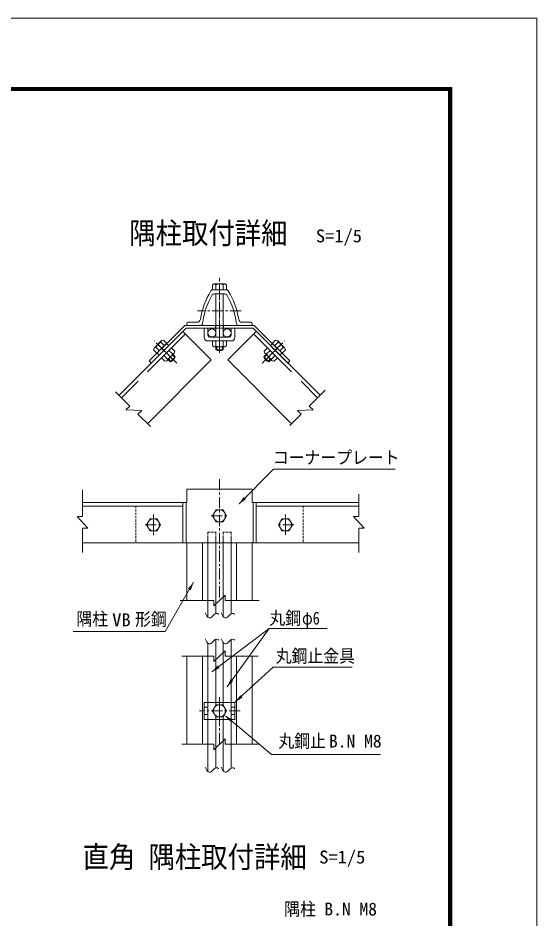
# Model space of a CAD drawing. Units: millimetres, scale not verified, with parts at other scales. Extents: x -4455 to 4455, y -3150 to 3150.
# Drawn here: x 2712 to 4455, y 124 to 3150 of the extents above; entities that cross this region are included whole.
import ezdxf
from ezdxf.enums import TextEntityAlignment as Align

# ---------------------------------------------------------------- set-up
doc = ezdxf.new("R2010")
doc.units = ezdxf.units.MM
doc.header["$LTSCALE"] = 30
for name, pattern in [('DASHED', [7.5, 6, -1.5]), ('USER1', [2, 1.25, -0.25, 0.25, -0.25]), ('USER2', [0.375, 0.25, -0.125]), ('USER3', [4.7625, 3.175, -1.5875])]:
    doc.linetypes.add(name, pattern=pattern)
doc.layers.add('0-4_7詳細', color=7, linetype='Continuous', lineweight=18)
doc.layers.add('0-E_D-TTL', color=7, linetype='Continuous', lineweight=9)
doc.styles.add('ＭＳ ゴシック', font='')
doc.styles.get('ＭＳ ゴシック').set_extended_font_data('MS Gothic')

msp = doc.modelspace()

# ---------------------------------------------------------------- linework, layer by layer
at = {"layer": '0-4_7詳細', "color": 1, "linetype": 'USER1'}
for p, q in [((3388.86, 2025.44), (3388.86, 2277.22)), ((3388.86, 2255.91), (3388.86, 2097.33)), ((3388.86, 2240.69), (3388.86, 2109.07)), ((3388.86, 2193.71), (3388.86, 2046.39)), ((3461.4, 2166.84), (3314.68, 2166.84)), ((3388.86, 2178.62), (3388.86, 2046.39)), ((3388.86, 2089.56), (3388.86, 2055.17)), ((3245.43, 1990.73), (3170.44, 2065.71)), ((3532.29, 1990.73), (3607.28, 2065.71)), ((3219.84, 2016.32), (3178.67, 2057.49)), ((3557.88, 2016.32), (3599.05, 2057.49)), ((3557.88, 2016.32), (3599.05, 2057.49)), ((3388.86, 1601.52), (3388.86, 1193.52)), ((3610.34, 1413.94), (3610.34, 1483.33)), ((3167.38, 1482.32), (3167.38, 1412.93)), ((3167.38, 1472.09), (3167.38, 1424.26)), ((3360.3, 1478.18), (3417.42, 1478.18)), ((3610.34, 1424.17), (3610.34, 1472)), ((3138.82, 1448.13), (3195.94, 1448.13)), ((3638.9, 1448.13), (3581.78, 1448.13)), ((3388.86, 869.66), (3388.86, 710.81)), ((3388.86, 861.39), (3388.86, 784.82)), ((3458.4, 823.26), (3321.05, 823.26))]:
    msp.add_line(p, q, dxfattribs=at)
at = {"layer": '0-4_7詳細', "lineweight": 9}
for p, q in [((3371.22, 2257.09), (3365.34, 2253.7)), ((3365.34, 2253.7), (3365.34, 2237.89)), ((3371.22, 2257.09), (3406.5, 2257.09)), ((3376.86, 2253.7), (3376.86, 2237.89)), ((3400.86, 2253.7), (3400.86, 2237.89)), ((3406.5, 2257.09), (3412.38, 2253.7)), ((3412.38, 2253.7), (3412.38, 2237.89)), ((3365.34, 2237.89), (3412.38, 2237.89)), ((3388.86, 2237.89), (3366.36, 2237.89)), ((3388.86, 2224.39), (3371.06, 2224.39)), ((3376.86, 2224.39), (3376.86, 2078.29)), ((3388.86, 2237.89), (3411.35, 2237.89)), ((3388.86, 2224.39), (3406.66, 2224.39)), ((3400.86, 2224.39), (3400.86, 2078.29)), ((3279.36, 2123.89), (3279.36, 2117.89)), ((3312.59, 2128.39), (3283.86, 2128.39)), ((3465.13, 2128.39), (3493.86, 2128.39)), ((3498.36, 2123.89), (3498.36, 2117.89)), ((3276.36, 2108.29), (3051.24, 1883.17)), ((3272.38, 2117.89), (3152.9, 1998.41)), ((3276.36, 2108.29), (3159.69, 1991.62)), ((3361.21, 2002.22), (3265.75, 2097.68)), ((3505.34, 2117.89), (3272.38, 2117.89)), ((3501.36, 2108.29), (3276.36, 2108.29)), ((3324.59, 2117.89), (3279.36, 2117.89)), ((3416.51, 2002.22), (3511.97, 2097.68)), ((3453.13, 2117.89), (3498.36, 2117.89)), ((3501.36, 2108.29), (3726.48, 1883.17)), ((3501.36, 2108.29), (3618.03, 1991.62)), ((3505.34, 2117.89), (3624.82, 1998.41)), ((3194.22, 2066.88), (3169.28, 2041.93)), ((3192.63, 2060.49), (3203.81, 2049.32)), ((3194.22, 2066.88), (3200.78, 2068.64)), ((3200.78, 2068.64), (3211.96, 2057.46)), ((3412.38, 2065.69), (3365.34, 2065.69)), ((3365.34, 2049.82), (3365.34, 2065.69)), ((3376.86, 2048.55), (3376.86, 2065.69)), ((3400.86, 2048.55), (3400.86, 2065.69)), ((3576.94, 2068.64), (3565.76, 2057.46)), ((3585.08, 2060.49), (3573.91, 2049.32)), ((3583.5, 2066.88), (3576.94, 2068.64)), ((3583.5, 2066.88), (3608.44, 2041.93)), ((3169.28, 2041.93), (3167.52, 2035.38)), ((3167.52, 2035.38), (3178.69, 2024.2)), ((3175.66, 2043.52), (3186.84, 2032.35)), ((3211.96, 2057.46), (3178.69, 2024.2)), ((3193.97, 2008.93), (3227.23, 2042.19)), ((3231.2, 2021.92), (3219.08, 2034.04)), ((3371.1, 2046.49), (3365.34, 2049.82)), ((3406.62, 2046.49), (3371.1, 2046.49)), ((3376.86, 2046.49), (3376.86, 2035.83)), ((3400.86, 2035.83), (3376.86, 2035.83)), ((3400.86, 2046.49), (3400.86, 2035.83)), ((3539.26, 2030.96), (3550.49, 2042.19)), ((3540.99, 2024.54), (3539.26, 2030.96)), ((3546.51, 2021.92), (3558.63, 2034.04)), ((3583.75, 2008.93), (3550.49, 2042.19)), ((3565.76, 2057.46), (3599.02, 2024.2)), ((3602.05, 2043.52), (3590.88, 2032.35)), ((3610.2, 2035.38), (3599.02, 2024.2)), ((3608.44, 2041.93), (3610.2, 2035.38)), ((3361.21, 2002.22), (3146.7, 1787.71)), ((3159.69, 1991.62), (3152.9, 1998.41)), ((3205.19, 1997.7), (3193.97, 2008.93)), ((3214.23, 2004.95), (3202.11, 2017.07)), ((3211.62, 1999.42), (3205.19, 1997.7)), ((3211.62, 1999.42), (3236.73, 2024.54)), ((3215.69, 2003.5), (3223.23, 1995.96)), ((3223.23, 1995.96), (3240.2, 2012.93)), ((3232.66, 2020.47), (3240.2, 2012.93)), ((3416.51, 2002.22), (3631.02, 1787.71)), ((3545.06, 2020.47), (3537.52, 2012.93)), ((3554.49, 1995.96), (3537.52, 2012.93)), ((3566.1, 1999.42), (3540.99, 2024.54)), ((3562.03, 2003.5), (3554.49, 1995.96)), ((3563.48, 2004.95), (3575.61, 2017.07)), ((3618.03, 1991.62), (3624.82, 1998.41)), ((3279.36, 1568.18), (3498.36, 1568.18)), ((3279.36, 1568.18), (3279.36, 1523.18)), ((3498.36, 1568.18), (3498.36, 1523.18)), ((3279.36, 1523.18), (2928.61, 1523.18)), ((3265.75, 1523.18), (3265.75, 1388.18)), ((3276.36, 1523.18), (3276.36, 1388.18)), ((3498.36, 1523.18), (3856.96, 1523.18)), ((3501.36, 1523.18), (3501.36, 1388.18)), ((3511.97, 1523.18), (3511.97, 1388.18)), ((3265.75, 1511.18), (2928.61, 1511.18)), ((3511.97, 1511.18), (3854.71, 1511.18)), ((3349.91, 1403.18), (3349.91, 1137.62)), ((3376.91, 1403.18), (3376.91, 1150)), ((3400.81, 1403.18), (3400.81, 1140.4)), ((3427.81, 1403.18), (3427.81, 1149)), ((3316.77, 1388.18), (2928.61, 1388.18)), ((3279.36, 1388.18), (3498.36, 1388.18)), ((3279.36, 1388.18), (3279.36, 1193.52)), ((3463.2, 1388.18), (3856.96, 1388.18)), ((3498.36, 1388.18), (3498.36, 1193.52)), ((3376.91, 851.76), (3376.91, 1063.07)), ((3427.81, 851.76), (3427.81, 1062.08)), ((3349.91, 851.76), (3349.91, 1050.7)), ((3400.81, 851.76), (3400.81, 1053.47)), ((3279.36, 1006.93), (3279.36, 710.81)), ((3498.36, 1006.93), (3498.36, 710.81)), ((3337.26, 851.76), (3337.26, 794.76)), ((3440.46, 851.76), (3337.26, 851.76)), ((3440.46, 851.76), (3440.46, 794.76)), ((3440.46, 794.76), (3337.26, 794.76)), ((3349.91, 794.76), (3349.91, 619.45)), ((3376.91, 794.76), (3376.91, 631.82)), ((3400.81, 794.76), (3400.81, 622.22)), ((3427.81, 794.76), (3427.81, 630.83))]:
    msp.add_line(p, q, dxfattribs=at)
at = {"layer": '0-4_7詳細', "color": 3, "linetype": 'DASHED'}
for p, q in [((3274.24, 2089.2), (3059.73, 1874.69)), ((3503.48, 2089.2), (3717.99, 1874.69))]:
    msp.add_line(p, q, dxfattribs=at)
at = {"layer": '0-4_7詳細', "color": 3}
for p, q in [((3349.86, 2108.29), (3337.26, 2108.29)), ((3337.26, 2108.29), (3337.26, 2077.69)), ((3349.86, 2108.29), (3349.86, 2084.29)), ((3427.86, 2108.29), (3427.86, 2084.29)), ((3440.46, 2108.29), (3427.86, 2108.29)), ((3440.46, 2108.29), (3440.46, 2077.69)), ((3428.46, 2065.69), (3349.26, 2065.69)), ((3421.86, 2078.29), (3355.86, 2078.29)), ((3331.86, 1388.18), (3331.86, 1193.52)), ((3445.86, 1388.18), (3445.86, 1193.52)), ((3331.86, 1006.93), (3331.86, 710.81)), ((3445.86, 1006.93), (3445.86, 710.81))]:
    msp.add_line(p, q, dxfattribs=at)
at = {"layer": '0-4_7詳細', "color": 1, "linetype": 'USER2'}
for p, q in [((3375.36, 2117.89), (3375.36, 2108.29)), ((3402.36, 2117.89), (3402.36, 2108.29)), ((3218.02, 2049.95), (3211.23, 2056.74)), ((3559.7, 2049.95), (3566.48, 2056.74)), ((3559.7, 2049.95), (3566.48, 2056.74)), ((3186.2, 2018.13), (3179.41, 2024.92)), ((3591.52, 2018.13), (3598.3, 2024.92)), ((3591.52, 2018.13), (3598.3, 2024.92))]:
    msp.add_line(p, q, dxfattribs=at)
at = {"layer": '0-4_7詳細', "color": 1}
for p, q in [((3379.26, 2046.49), (3379.26, 2034.62)), ((3398.46, 2046.49), (3398.46, 2034.62)), ((3217.39, 2005.19), (3225.78, 1996.8)), ((3230.96, 2018.77), (3239.36, 2010.38)), ((3546.76, 2018.77), (3538.36, 2010.38)), ((3560.33, 2005.19), (3551.94, 1996.8)), ((3555.17, 1100.08), (3414.1, 903.85)), ((3428.22, 791.11), (3563.84, 676.17)), ((3563.84, 676.17), (3929.23, 676.17))]:
    msp.add_line(p, q, dxfattribs=at)
at = {"layer": '0-4_7詳細', "color": 4}
for p, q in [((3087.29, 1847.12), (3039.43, 1894.98)), ((3690.43, 1847.12), (3743.86, 1900.55)), ((3087.29, 1847.12), (3074.56, 1834.39)), ((3690.43, 1847.12), (3703.15, 1834.39)), ((3074.56, 1834.39), (3127.44, 1832.43)), ((3114.71, 1819.7), (3127.44, 1832.43)), ((3114.71, 1819.7), (3156.55, 1777.86)), ((3663.01, 1819.7), (3624.86, 1781.55)), ((3703.15, 1834.39), (3650.28, 1832.43)), ((3663.01, 1819.7), (3650.28, 1832.43)), ((2928.61, 1476.07), (2928.61, 1565.57)), ((3856.96, 1476.07), (3856.96, 1551.1)), ((2910.61, 1476.07), (2946.61, 1437.29)), ((2928.61, 1476.07), (2910.61, 1476.07)), ((3838.96, 1476.07), (3874.96, 1437.29)), ((3856.96, 1476.07), (3838.96, 1476.07)), ((2928.61, 1437.29), (2928.61, 1354.77)), ((2928.61, 1437.29), (2946.61, 1437.29)), ((3856.96, 1437.29), (3856.96, 1354.77)), ((3856.96, 1437.29), (3874.96, 1437.29)), ((3369.47, 1175.52), (3408.25, 1211.52)), ((3408.25, 1193.52), (3408.25, 1211.52)), ((3369.47, 1193.52), (3256.16, 1193.52)), ((3369.47, 1193.52), (3369.47, 1175.52)), ((3408.25, 1193.52), (3521.56, 1193.52)), ((3369.47, 1006.93), (3262.28, 1006.93)), ((3369.47, 988.93), (3408.25, 1024.93)), ((3369.47, 1006.93), (3369.47, 988.93)), ((3408.25, 1006.93), (3408.25, 1024.93)), ((3408.25, 1006.93), (3518.44, 1006.93)), ((3408.25, 710.81), (3408.25, 728.81)), ((3369.47, 710.81), (3262.28, 710.81)), ((3408.25, 710.81), (3518.44, 710.81))]:
    msp.add_line(p, q, dxfattribs=at)
at = {"layer": '0-4_7詳細', "color": 3, "linetype": 'USER2'}
for p, q in [((3107.38, 1511.18), (3107.38, 1388.18)), ((3670.34, 1511.18), (3670.34, 1388.18)), ((3349.91, 1423.52), (3349.91, 1403.18)), ((3349.91, 1423.52), (3376.91, 1423.52)), ((3376.91, 1423.52), (3376.91, 1403.18)), ((3400.81, 1423.52), (3400.81, 1403.18)), ((3427.81, 1423.52), (3400.81, 1423.52)), ((3427.81, 1423.52), (3427.81, 1403.18))]:
    msp.add_line(p, q, dxfattribs=at)
at = {"layer": '0-4_7詳細', "color": 1, "linetype": 'USER3'}
for p, q in [((3349.86, 851.76), (3349.86, 794.76)), ((3376.91, 851.76), (3376.91, 843.3)), ((3400.81, 851.76), (3400.81, 843.3)), ((3427.86, 851.76), (3427.86, 794.76)), ((3349.86, 836.01), (3337.26, 836.01)), ((3427.86, 836.01), (3440.46, 836.01)), ((3349.86, 810.51), (3337.26, 810.51)), ((3376.91, 803.22), (3376.91, 794.76)), ((3400.81, 803.22), (3400.81, 794.76)), ((3427.86, 810.51), (3440.46, 810.51))]:
    msp.add_line(p, q, dxfattribs=at)
at = {"layer": '0-4_7詳細', "lineweight": 9}
for points in [[(3406.62, 2046.49), (3412.38, 2049.82), (3412.38, 2065.69)], [(3236.73, 2024.54), (3238.45, 2030.96), (3227.23, 2042.19)], [(3566.1, 1999.42), (3572.53, 1997.7), (3583.75, 2008.93)], [(3750.72, 1100.08), (3555.17, 1100.08), (3363.08, 954.26)]]:
    msp.add_lwpolyline(points, dxfattribs=at)
at = {"layer": '0-4_7詳細', "color": 4}
for points in [[(3978.47, 1635.6), (3570.43, 1635.6), (3454.5, 1518.42)], [(3340.32, 1152.6), (3342.58, 1147.47), (3346.26, 1141.45), (3350.06, 1137.47), (3353.96, 1135.54), (3357.99, 1135.65), (3362.12, 1137.82), (3366.38, 1142.02), (3370.61, 1146.45), (3374.68, 1149.29), (3378.59, 1150.54), (3382.35, 1150.19), (3385.95, 1148.25), (3386.32, 1147.86)], [(3393.86, 1152.6), (3396.13, 1147.47), (3399.81, 1141.45), (3403.6, 1137.47), (3407.51, 1135.54), (3411.53, 1135.65), (3415.67, 1137.82), (3419.92, 1142.02), (3424.15, 1146.45), (3428.22, 1149.29), (3432.14, 1150.54), (3435.89, 1150.19), (3439.49, 1148.25), (3439.86, 1147.86)], [(3340.32, 1065.67), (3342.58, 1060.54), (3346.26, 1054.52), (3350.06, 1050.54), (3353.96, 1048.61), (3357.99, 1048.73), (3362.12, 1050.89), (3366.38, 1055.09), (3370.61, 1059.53), (3374.68, 1062.37), (3378.59, 1063.61), (3382.35, 1063.26), (3385.95, 1061.32), (3386.32, 1060.94)], [(3393.86, 1065.67), (3396.13, 1060.54), (3399.81, 1054.52), (3403.6, 1050.54), (3407.51, 1048.61), (3411.53, 1048.73), (3415.67, 1050.89), (3419.92, 1055.09), (3424.15, 1059.53), (3428.22, 1062.37), (3432.14, 1063.61), (3435.89, 1063.26), (3439.49, 1061.32), (3439.86, 1060.94)], [(3369.47, 710.81), (3369.47, 692.81), (3408.25, 728.81)], [(3340.32, 634.42), (3342.58, 629.29), (3346.26, 623.27), (3350.06, 619.29), (3353.96, 617.36), (3357.99, 617.48), (3362.12, 619.64), (3366.38, 623.84), (3370.61, 628.28), (3374.68, 631.11), (3378.59, 632.36), (3382.35, 632.01), (3385.95, 630.07), (3386.32, 629.69)], [(3393.86, 634.42), (3396.13, 629.29), (3399.81, 623.27), (3403.6, 619.29), (3407.51, 617.36), (3411.53, 617.48), (3415.67, 619.64), (3419.92, 623.84), (3424.15, 628.28), (3428.22, 631.11), (3432.14, 632.36), (3435.89, 632.01), (3439.49, 630.07), (3439.86, 629.69)]]:
    msp.add_lwpolyline(points, dxfattribs=at)
at = {"layer": '0-4_7詳細', "color": 3}
for points in [[(3412.38, 1478.18), (3400.62, 1498.55), (3377.1, 1498.55), (3365.34, 1478.18), (3377.1, 1457.81), (3400.62, 1457.81)], [(3190.9, 1448.13), (3179.14, 1468.5), (3155.62, 1468.5), (3143.86, 1448.13), (3155.62, 1427.76), (3179.14, 1427.76)], [(3586.82, 1448.13), (3598.58, 1427.76), (3622.1, 1427.76), (3633.86, 1448.13), (3622.1, 1468.5), (3598.58, 1468.5)], [(3412.38, 823.26), (3400.62, 843.63), (3377.1, 843.63), (3365.34, 823.26), (3377.1, 802.89), (3400.62, 802.89)]]:
    msp.add_lwpolyline(points, close=True, dxfattribs=at)
at = {"layer": '0-4_7詳細', "color": 1}
for points in [[(2897.22, 1089.52), (3206, 1089.52), (3301.62, 1255.48)], [(3834.5, 969.78), (3568.46, 969.78), (3441.93, 853.12)]]:
    msp.add_lwpolyline(points, dxfattribs=at)
at = {"layer": '0-4_7詳細', "color": 3}
for centre, radius in [((3363.41, 2092.92), 13.5), ((3414.31, 2092.92), 13.5), ((3388.86, 1478.18), 20.4), ((3167.38, 1448.13), 20.4), ((3610.34, 1448.13), 20.4), ((3388.86, 823.26), 20.4)]:
    msp.add_circle(centre, radius, dxfattribs=at)
at = {"layer": '0-4_7詳細', "lineweight": 9}
for centre, radius, start, end in [((3371.52, 2251.21), 5.88, 24.94299, 92.968), ((3388.86, 2234.18), 22.91, 58.40741, 121.59259), ((3406.19, 2251.21), 5.88, 87.032, 155.05701), ((3592.22, 2093.69), 271.5, 148.81495, 170.5186), ((3582.04, 2093.32), 252, 149.65378, 173.11487), ((3366.36, 2230.39), 7.5, 90, 148.81495), ((3371.06, 2216.89), 7.5, 90, 149.98767), ((3406.66, 2216.89), 7.5, 30.01233, 90), ((3411.35, 2230.39), 7.5, 31.18505, 90), ((3195.68, 2093.32), 252, 6.88513, 30.34622), ((3185.5, 2093.69), 271.5, 9.4814, 31.18505), ((3283.86, 2123.89), 4.5, 90, 180), ((3312.59, 2140.39), 12, 270, 350.5186), ((3324.59, 2125.39), 7.5, 270, 352.36249), ((3453.13, 2125.39), 7.5, 187.63751, 270), ((3465.13, 2140.39), 12, 189.4814, 270), ((3493.86, 2123.89), 4.5, 0, 90), ((3197.95, 2038.21), 22.91, 103.40741, 166.59259), ((3198.16, 2062.51), 5.88, 132.032, 200.05701), ((3579.56, 2062.51), 5.88, 339.94299, 47.968), ((3579.77, 2038.21), 22.91, 13.40741, 76.59259), ((3173.65, 2038), 5.88, 69.94299, 137.968), ((3371.1, 2055.58), 9.09, 270, 309.3382), ((3388.86, 2082.49), 36, 250.52878, 289.47122), ((3388.86, 2056.61), 24, 240, 300), ((3406.62, 2055.58), 9.09, 230.6618, 270), ((3604.07, 2038), 5.88, 42.032, 110.05701), ((3205.19, 2005.85), 9.09, 315, 354.3382), ((3198.72, 2037.44), 36, 295.52878, 334.47122), ((3217.02, 2019.14), 24, 285, 345), ((3230.31, 2030.97), 9.09, 275.6618, 315), ((3560.7, 2019.14), 24, 195, 255), ((3547.41, 2030.97), 9.09, 225, 264.3382), ((3579, 2037.44), 36, 205.52878, 244.47122), ((3572.53, 2005.85), 9.09, 185.6618, 225)]:
    msp.add_arc(centre, radius, start, end, dxfattribs=at)
at = {"layer": '0-4_7詳細', "color": 3}
for centre, radius, start, end in [((3349.26, 2077.69), 12, 180, 270), ((3355.86, 2084.29), 6, 180, 270), ((3421.86, 2084.29), 6, 270, 0), ((3428.46, 2077.69), 12, 270, 0)]:
    msp.add_arc(centre, radius, start, end, dxfattribs=at)
at = {"layer": '0-4_7詳細', "color": 4}
msp.add_solid([(3453.1, 1516.99), (3470.49, 1541.98), (3477.9, 1534.66)], dxfattribs=at)
at = {"layer": '0-4_7詳細', "color": 1}
for points in [[(3302.62, 1257.21), (3292.16, 1228.62), (3283.13, 1233.82)], [(3412.93, 902.22), (3426.21, 929.62), (3434.67, 923.54)], [(3440.46, 851.76), (3458.98, 875.93), (3466.05, 868.27)], [(3425.23, 787.11), (3404.18, 809.05), (3431.21, 795.12)]]:
    msp.add_solid(points, dxfattribs=at)
at = {"layer": '0-4_7詳細'}
msp.add_solid([(3361.49, 953.05), (3382.23, 975.34), (3388.53, 967.04)], dxfattribs=at)
at = {"layer": '0-E_D-TTL', "color": 2, "lineweight": 18}
msp.add_lwpolyline([(-4454.56, 3150.45), (4455.14, 3150.45), (4455.14, -3149.97), (-4454.56, -3149.97)], close=True, dxfattribs=at)
at = {"layer": '0-E_D-TTL'}
for points in [[(-4168.18, 2917.11), (4168.75, 2917.11), (4168.75, -2916.62), (-4168.18, -2916.62)], [(-4165.53, 2914.45), (4166.1, 2914.45), (4166.1, -2913.97), (-4165.53, -2913.97)], [(-4162.87, 2911.8), (4163.45, 2911.8), (4163.45, -2911.32), (-4162.87, -2911.32)], [(-4160.22, 2909.15), (4160.8, 2909.15), (4160.8, -2908.67), (-4160.22, -2908.67)], [(-4157.57, 2906.5), (4158.15, 2906.5), (4158.15, -2906.02), (-4157.57, -2906.02)]]:
    msp.add_lwpolyline(points, close=True, dxfattribs=at)

# ---------------------------------------------------------------- texts
at = {"layer": '0-4_7詳細', "style": 'ＭＳ ゴシック', "width": 0.9}
for s, height, p in [('隅柱取付詳細', 72.14, (3085.71, 2370.17)), ('直角 隅柱取付詳細', 72.16, (2928.8, 274.74))]:
    msp.add_text(s, height=height, dxfattribs=at).set_placement(p, align=Align.BOTTOM_LEFT)
at = {"layer": '0-4_7詳細', "color": 3, "style": 'ＭＳ ゴシック'}
for s, width, p in [('S=1/5', 1.05, (3712.48, 2383.87)), ('コーナープレート', 0.9, (3568.06, 1639.56)), ('隅柱', 0.9, (2908.15, 1097.44)), ('VB', 1.05, (3028.37, 1094.26)), ('形鋼', 0.9, (3105.05, 1096.51)), ('丸鋼', 0.9, (3556.42, 1100.23)), ('φ6', 0.8, (3665.95, 1100.23)), ('丸鋼止金具', 0.9, (3577.87, 972.76)), ('丸鋼止', 0.9, (3586.67, 687.16)), ('S=1/5', 1.05, (3723.84, 297.53)), ('隅柱', 0.9, (3606.07, 122.89))]:
    msp.add_text(s, height=43.33, dxfattribs=dict(at, width=width)).set_placement(p, align=Align.BOTTOM_LEFT)
for p in [(3756.37, 687.16), (3740.88, 122.89)]:
    msp.add_text('B.N M8', height=43.33, dxfattribs=at).set_placement(p, align=Align.BOTTOM_LEFT)

doc.saveas('drawing.dxf')
